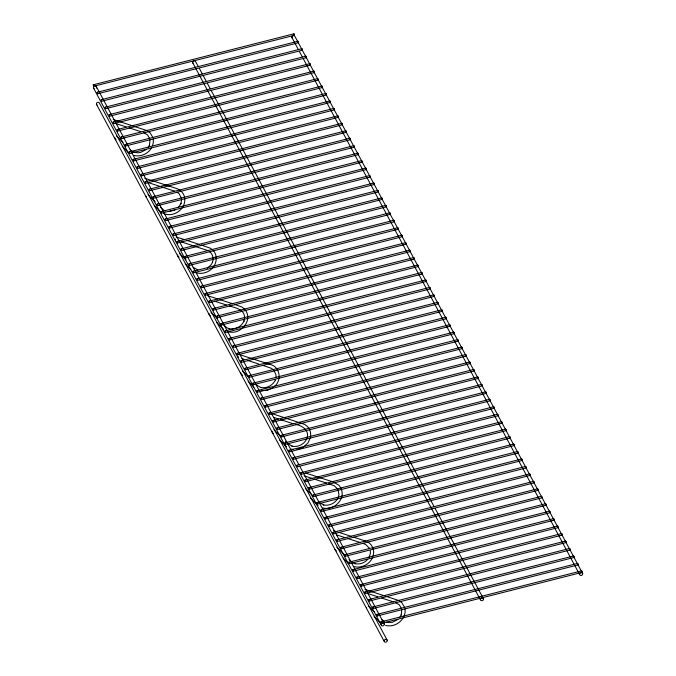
<?xml version="1.0" encoding="UTF-8"?>
<svg xmlns="http://www.w3.org/2000/svg" width="676" height="676" viewBox="0 0 676 676"><rect width="100%" height="100%" fill="white"/><g stroke="black" fill="none" stroke-linecap="round" stroke-linejoin="round"><path stroke-width="1.01" d="M114.802 137.532L114.7 138.335L116.086 139.788M146.168 197.071L146.269 196.268M177.737 255.013L177.636 255.815L179.022 257.269M209.205 313.748L209.104 314.551L210.489 316.005M240.673 372.493L240.571 373.296L242.65 375.467M272.141 431.229L272.039 432.032L273.425 433.485M303.507 490.776L303.608 489.973M366.443 608.256L366.544 607.454M339.927 541.239L384.298 624.075L384.019 625.215L382.979 625.917L381.779 625.782L381.137 624.886L93.423 87.829L93.702 86.697L94.75 85.996L95.941 86.131L96.592 87.027L299.037 464.919M96.313 88.159L96.592 87.027M96.381 104.112L96.66 102.98L97.707 102.27L98.899 102.414L99.549 103.31L387.264 640.358L386.985 641.499L385.937 642.2L384.745 642.065L384.095 641.169L96.381 104.112L97.031 105.008M152.497 145.779L153.359 142.298L153.232 138.825M435.15 508.58L483.517 598.86L483.239 599.992L482.191 600.702L480.999 600.567L480.349 599.663L192.635 62.614L192.922 61.482L193.961 60.772L195.153 60.908L198.296 66.459M298.336 49.5L291.855 37.4L292.133 36.267L293.173 35.558L294.373 35.693L295.015 36.588L582.729 573.645L582.45 574.777L581.402 575.487L580.211 575.344L579.56 574.448L303.321 58.804M244.543 318.548L243.875 321.252L244.053 320.872C241.704 326.626 235.062 330.099 228.995 328.705L229.426 328.773L226.84 327.759L223.181 324.556M307.031 437.828C309.701 430.266 301.716 425.212 295.209 424.393M310.267 437.735L307.943 443.017L303.118 447.301M338.279 497.477L338.946 494.773L338 489.568M372.991 556.086C374.918 550.839 372.535 544.628 367.668 541.915M381.137 624.886L381.416 623.754L382.455 623.044L383.655 623.179L384.298 624.075M384.095 641.169L384.374 640.028L385.413 639.327L386.613 639.462L387.264 640.358M480.349 599.663L480.628 598.53L481.667 597.829L482.867 597.964L483.517 598.86M579.56 574.448L579.839 573.316L580.887 572.614L582.078 572.749L582.729 573.645M275.343 379.996L275.521 379.608C273.172 385.362 266.53 388.844 260.463 387.449L260.894 387.517L256.103 384.813M306.811 438.732L306.988 438.352C304.639 444.107 297.998 447.58 291.931 446.185L292.362 446.253L287.57 443.549M148.213 147.284L149.649 144.647L149.472 145.036L150.038 139.636M151.458 147.74C148.281 153.942 140.583 157.094 133.882 155.472M213.54 266.792C217.072 261.975 217.418 254.767 213.084 250.314M338.456 497.088C336.107 502.843 329.465 506.324 323.398 504.93L323.829 504.997L319.773 502.851M368.969 557.582L370.414 553.509L370.321 550.813M372.603 557.345C369.738 564.401 361.525 568.491 354.156 566.649M399.955 617.205L401.392 614.568L401.214 614.957L401.789 609.558M178.287 207.532L181.117 203.391L180.94 203.772L181.54 199.276M212.915 267.476C209.188 272.225 202.665 274.329 196.817 272.952M274.6 386.309C282.036 380.242 280.118 366.468 270.087 364.44L239.076 354.461M367.795 559.221C364.761 562.973 359.556 564.688 354.866 563.666L355.297 563.733L352.711 562.719M146.126 149.557L140.608 152.421L137.558 152.827L133.299 151.88M207.329 268.203L211.149 264.764L212.585 262.127L212.408 262.516C213.946 258.621 212.822 253.661 209.154 251.379M273.205 387.517L267.383 390.424L261.071 390.601M397.868 619.47L392.359 622.342L386.334 622.41L386.765 622.469M174.999 210.05L169.025 211.563M302.349 447.825L297.026 449.405M93.271 84.804L293.942 33.8L294.204 34.299L294.39 35.313L93.626 86.274L93.271 84.804L93.626 86.274M97.268 92.266L297.939 41.261L298.2 41.751L298.386 42.765L97.716 93.77L97.268 92.266L97.716 93.77M101.265 99.718L301.927 48.714L302.197 49.213L302.383 50.227L101.713 101.231L101.265 99.718L101.713 101.231M105.262 107.18L305.924 56.176L306.194 56.674L306.372 57.688L105.709 108.692L105.262 107.18L105.709 108.692M109.259 114.641L309.921 63.637L310.191 64.127L310.368 65.149L109.706 116.154L109.259 114.641L109.706 116.154M113.255 122.102L313.918 71.098L314.179 71.588L314.365 72.602L113.703 123.607L113.255 122.102L113.703 123.607M117.252 129.555L317.914 78.551L318.176 79.05L318.362 80.064L117.7 131.068L117.252 129.555L117.7 131.068M121.241 137.017L321.911 86.013L322.173 86.511L322.359 87.525L121.697 138.529L121.241 137.017L121.697 138.529M125.237 144.478L325.908 93.474L326.17 93.964L326.356 94.986L125.694 145.982L125.237 144.478L125.694 145.982M129.234 151.931L329.905 100.935L330.167 101.425L330.353 102.439L129.682 153.444L129.234 151.931L129.682 153.444M133.231 159.392L333.902 108.388L334.164 108.887L334.35 109.901L133.679 160.905L133.231 159.392L133.679 160.905M137.228 166.854L337.89 115.849L338.161 116.348L338.346 117.362L137.676 168.366L137.228 166.854L137.676 168.366M141.225 174.315L341.887 123.311L342.157 123.801L342.343 124.815L141.673 175.819L141.225 174.315L141.673 175.819M145.222 181.768L345.884 130.764L346.154 131.262L346.332 132.276L145.67 183.28L145.222 181.768L145.67 183.28M149.219 189.229L349.881 138.225L350.143 138.724L350.329 139.738L149.666 190.742L149.219 189.229L149.666 190.742M153.215 196.691L353.878 145.686L354.139 146.177L354.325 147.199L153.663 198.203L153.215 196.691L153.663 198.203M157.204 204.152L357.874 153.148L358.136 153.638L358.322 154.652L157.66 205.656L157.204 204.152L157.66 205.656M161.201 211.605L361.871 160.601L362.133 161.099L362.319 162.113L161.657 213.117L161.201 211.605L161.657 213.117M165.197 219.066L365.868 168.062L366.13 168.561L366.316 169.575L165.645 220.579L165.197 219.066L165.645 220.579M169.194 226.528L369.865 175.523L370.127 176.013L370.313 177.036L169.642 228.032L169.194 226.528L169.642 228.032M173.191 233.98L373.853 182.985L374.124 183.475L374.31 184.489L173.639 235.493L173.191 233.98L173.639 235.493M177.188 241.442L377.85 190.438L378.121 190.936L378.306 191.95L177.636 242.954L177.188 241.442L177.636 242.954M181.185 248.903L381.847 197.899L382.117 198.398L382.295 199.412L181.633 250.416L181.185 248.903L181.633 250.416M185.182 256.365L385.844 205.36L386.114 205.85L386.292 206.873L185.63 257.869L185.182 256.365L185.63 257.869M189.179 263.817L389.841 212.813L390.103 213.312L390.289 214.326L189.626 265.33L189.179 263.817L189.626 265.33M193.175 271.279L393.838 220.275L394.1 220.773L394.285 221.787L193.623 272.791L193.175 271.279L193.623 272.791M197.164 278.74L397.834 227.736L398.096 228.226L398.282 229.249L197.62 280.253L197.164 278.74L197.62 280.253M201.161 286.201L401.831 235.197L402.093 235.687L402.279 236.701L201.617 287.706L201.161 286.201L201.617 287.706M205.158 293.654L405.828 242.65L406.09 243.149L406.276 244.163L205.605 295.167L205.158 293.654L205.605 295.167M209.154 301.116L409.825 250.112L410.087 250.61L410.273 251.624L209.602 302.628L209.154 301.116L209.602 302.628M213.151 308.577L413.813 257.573L414.084 258.063L414.27 259.085L213.599 310.081L213.151 308.577L213.599 310.081M217.148 316.03L417.81 265.034L418.081 265.524L418.267 266.538L217.596 317.543L217.148 316.03L217.596 317.543M221.145 323.491L421.807 272.487L422.077 272.986L422.255 274L221.593 325.004L221.145 323.491L221.593 325.004M225.142 330.953L425.804 279.949L426.066 280.447L426.252 281.461L225.59 332.465L225.142 330.953L225.59 332.465M229.139 338.414L429.801 287.41L430.063 287.9L430.249 288.922L229.586 339.918L229.139 338.414L229.586 339.918M233.127 345.867L433.798 294.871L434.06 295.361L434.245 296.375L233.583 347.38L233.127 345.867L233.583 347.38M237.124 353.328L437.795 302.324L438.056 302.823L438.242 303.837L237.58 354.841L237.124 353.328L237.58 354.841M241.121 360.79L441.791 309.785L442.053 310.276L442.239 311.298L241.569 362.302L241.121 360.79L241.569 362.302M245.118 368.251L445.788 317.247L446.05 317.737L446.236 318.751L245.565 369.755L245.118 368.251L245.565 369.755M249.114 375.704L449.777 324.7L450.047 325.198L450.233 326.212L249.562 377.216L249.114 375.704L249.562 377.216M253.111 383.165L453.773 332.161L454.044 332.66L454.23 333.674L253.559 384.678L253.111 383.165L253.559 384.678M257.108 390.627L457.77 339.622L458.041 340.113L458.218 341.135L257.556 392.131L257.108 390.627L257.556 392.131M261.105 398.079L461.767 347.084L462.038 347.574L462.215 348.588L261.553 399.592L261.105 398.079L261.553 399.592M265.102 405.541L465.764 354.537L466.026 355.035L466.212 356.049L265.55 407.053L265.102 405.541L265.55 407.053M269.099 413.002L469.761 361.998L470.023 362.497L470.209 363.511L269.547 414.515L269.099 413.002L269.547 414.515M273.087 420.464L473.758 369.459L474.02 369.949L474.206 370.972L273.543 421.968L273.087 420.464L273.543 421.968M277.084 427.916L477.755 376.921L478.017 377.411L478.202 378.425L277.54 429.429L277.084 427.916L277.54 429.429M281.081 435.378L481.751 384.374L482.013 384.872L482.199 385.886L281.529 436.89L281.081 435.378L281.529 436.89M285.078 442.839L485.748 391.835L486.01 392.325L486.196 393.347L285.525 444.352L285.078 442.839L285.525 444.352M289.075 450.3L489.737 399.296L490.007 399.786L490.193 400.8L289.522 451.805L289.075 450.3L289.522 451.805M293.071 457.753L493.733 406.749L494.004 407.248L494.19 408.262L293.519 459.266L293.071 457.753L293.519 459.266M297.068 465.215L497.73 414.211L498.001 414.709L498.178 415.723L297.516 466.727L297.068 465.215L297.516 466.727M301.065 472.676L501.727 421.672L501.989 422.162L502.175 423.184L301.513 474.18L301.065 472.676L301.513 474.18M305.062 480.129L505.724 429.133L505.986 429.623L506.172 430.637L305.51 481.642L305.062 480.129L305.51 481.642M309.05 487.59L509.721 436.586L509.983 437.085L510.169 438.099L309.507 489.103L309.05 487.59L309.507 489.103M313.047 495.052L513.718 444.048L513.98 444.546L514.166 445.56L313.503 496.564L313.047 495.052L313.503 496.564M317.044 502.513L517.715 451.509L517.977 451.999L518.162 453.021L317.492 504.017L317.044 502.513L317.492 504.017M321.041 509.966L521.711 458.97L521.973 459.46L522.159 460.474L321.489 511.478L321.041 509.966L321.489 511.478M325.038 517.427L525.7 466.423L525.97 466.922L526.156 467.936L325.486 518.94L325.038 517.427L325.486 518.94M329.035 524.889L529.697 473.884L529.967 474.383L530.153 475.397L329.482 526.401L329.035 524.889L329.482 526.401M333.031 532.35L533.694 481.346L533.964 481.836L534.141 482.85L333.479 533.854L333.031 532.35L333.479 533.854M337.028 539.803L537.69 488.799L537.952 489.297L538.138 490.311L337.476 541.315L337.028 539.803L337.476 541.315M341.025 547.264L541.687 496.26L541.949 496.759L542.135 497.773L341.473 548.777L341.025 547.264L341.473 548.777M345.022 554.726L545.684 503.721L545.946 504.212L546.132 505.234L345.47 556.238L345.022 554.726L345.47 556.238M349.01 562.178L549.681 511.183L549.943 511.673L550.129 512.687L349.467 563.691L349.01 562.178L349.467 563.691M353.007 569.64L553.678 518.636L553.94 519.134L554.126 520.148L353.455 571.152L353.007 569.64L353.455 571.152M357.004 577.101L557.675 526.097L557.937 526.596L558.122 527.61L357.452 578.614L357.004 577.101L357.452 578.614M361.001 584.563L561.672 533.558L561.933 534.048L562.119 535.071L361.449 586.067L361.001 584.563L361.449 586.067M364.998 592.015L565.66 541.02L565.93 541.51L566.116 542.524L365.446 593.528L364.998 592.015L365.446 593.528M368.995 599.477L569.657 548.473L569.927 548.971L570.105 549.985L369.442 600.989L368.995 599.477L369.442 600.989M372.991 606.938L573.654 555.934L573.924 556.433L574.101 557.447L373.439 608.451L372.991 606.938L373.439 608.451M376.988 614.399L577.65 563.395L577.912 563.885L578.098 564.899L377.436 615.904L376.988 614.399L377.436 615.904M380.985 621.852L581.647 570.848L581.909 571.347L582.095 572.361L381.433 623.365L380.985 621.852L381.433 623.365M293.426 449.439L291.221 449.168M197.527 269.969L197.958 270.037L193.167 267.333M228.285 331.688C240.225 335.516 253.669 320.23 245.05 309.743M322.689 507.913C333.378 511.064 345.74 499.648 341.219 488.841M385.624 625.393C395.511 628.131 406.665 619.106 404.983 608.746M113.196 119.5L147.393 130.73M144.672 178.236L175.684 188.224C180.146 189.373 183.804 192.998 184.7 197.561M176.14 236.98L184.48 239.617M207.608 295.716L217.917 298.995M333.479 530.677L336.893 531.716M364.947 589.421L399.144 600.651M116.568 136.037L122.99 142.281M148.036 194.773L155.184 201.778M179.503 253.517L185.925 259.761M210.971 312.253L217.393 318.497M242.439 370.997L248.143 376.481M273.907 429.733L280.329 435.978M305.375 488.478L311.078 493.962M336.842 547.214L343.991 554.219M368.31 605.958L374.732 612.202M116.247 123.683L126.074 126.868M129.023 127.823L140.819 131.651M147.714 182.427L159.511 186.246M161.48 186.88L174.247 191.029M186.449 240.25L199.268 244.408M201.237 245.05L210.329 248.21L212.399 249.79M181.151 241.805L207.54 250.475M219.894 299.637L232.705 303.786M234.673 304.428L241.797 306.955L244.551 309.059M214.588 301.175L226.375 305.003M229.325 305.958C235.273 307.681 244.889 309.54 244.509 317.652M242.126 358.643L244.087 359.286M248.016 360.553L258.832 364.06M262.761 365.336L271.38 368.319L273.518 369.949M271 413.281L304.732 424.435L307.487 426.539L308.983 428.609M273.594 417.388L278.504 418.976M280.472 419.61L293.24 423.759M305.425 472.98L333.023 481.92M304.073 475.803L311.94 478.355M313.901 478.988L326.677 483.129M328.646 483.771L334.316 485.799L337.485 488.858M338.87 532.358L351.681 536.507M353.649 537.15L366.079 541.29M336.53 534.868L345.368 537.733M347.337 538.366L360.114 542.507M367.998 593.604L377.825 596.79M381.754 598.066L393.542 601.885M298.386 42.765L297.939 41.261M302.383 50.227L301.927 48.714M306.372 57.688L305.924 56.176M310.368 65.149L309.921 63.637M314.365 72.602L313.918 71.098M318.362 80.064L318.1 79.574M322.359 87.525L321.911 86.013M326.356 94.986L325.908 93.474M334.257 109.867L333.902 108.388M338.346 117.362L337.89 115.849M342.343 124.815L341.887 123.311M346.332 132.276L345.884 130.764M350.329 139.738L349.881 138.225M354.325 147.199L353.878 145.686M358.229 154.618L357.874 153.148M362.319 162.113L362.057 161.623M366.316 169.575L366.054 169.076M370.313 177.036L370.042 176.537M374.31 184.489L373.853 182.985M378.306 191.95L377.85 190.438M382.202 199.369L381.847 197.899M386.292 206.873L385.844 205.36M390.289 214.326L389.841 212.813M394.285 221.787L393.838 220.275M398.282 229.249L397.834 227.736M402.279 236.701L401.831 235.197M406.276 244.163L406.006 243.673M410.273 251.624L410.002 251.126M414.27 259.085L413.813 257.573M418.267 266.538L417.81 265.034M422.255 274L421.807 272.487M426.252 281.461L425.804 279.949M430.249 288.922L429.801 287.41M434.245 296.375L433.798 294.871M438.242 303.837L437.795 302.324M442.239 311.298L441.791 309.785M446.236 318.751L445.788 317.247M450.233 326.212L449.777 324.7M454.23 333.674L453.773 332.161M458.218 341.135L457.77 339.622M466.212 356.049L465.764 354.537M470.209 363.511L469.761 361.998M474.206 370.972L473.758 369.459M478.202 378.425L477.755 376.921M482.199 385.886L481.751 384.374M486.196 393.347L485.748 391.835M490.193 400.8L489.737 399.296M494.19 408.262L493.733 406.749M498.178 415.723L497.916 415.225M502.175 423.184L501.913 422.686M506.172 430.637L505.724 429.133M510.169 438.099L509.721 436.586M514.166 445.56L513.718 444.048M518.162 453.021L517.715 451.509M522.159 460.474L521.711 458.97M526.156 467.936L525.7 466.423M530.153 475.397L529.697 473.884M534.141 482.85L533.694 481.346M538.138 490.311L537.69 488.799M542.135 497.773L541.873 497.274M546.039 505.192L545.684 503.721M550.129 512.687L549.681 511.183M558.122 527.61L557.675 526.097M562.119 535.071L561.672 533.558M566.116 542.524L565.66 541.02M570.012 549.951L569.657 548.473M574.101 557.447L573.654 555.934M578.098 564.899L577.65 563.395M582.095 572.361L581.647 570.848M143.692 132.64L147.647 134.989L149.759 138.8M165.628 210.954L163.905 210.278L160.246 207.076M163.685 213.557C173.369 217.875 185.984 209.112 184.734 198.431M333.817 482.233L338.955 485.275L340.949 488.038M363.063 543.462L365.784 544.535L369.468 548.312M395.435 602.561L399.389 604.91L401.502 608.721M148.086 131.262L150.148 132.834L152.691 137.211M130.231 149.852L132.437 151.542M176.977 192.094L179.115 193.725L181.506 198.372M160.677 211.875L154.483 205.774M223.612 329.356L216.726 322.528M286.548 446.836L279.661 440.008M318.016 505.58L310.436 498.026M351.976 562.153L349.061 559.517M399.829 601.175L401.89 602.755L404.434 607.132M381.974 619.774L384.179 621.464M122.322 146.312L127.874 152.117M185.258 263.792L190.809 269.597M248.193 381.272L253.745 387.078M285.399 441.276L286.844 442.797M334.975 549.512L336.361 550.965M343.298 558.215L348.148 563.294M374.073 616.233L379.616 622.03M291.855 37.4L292.497 38.295M192.635 62.614L193.285 63.51M93.423 87.829L94.074 88.725M274.034 370.659L275.918 374.597L276.011 377.292M299.333 51.359L302.324 56.945M199.293 68.327L202.285 73.912M203.282 75.771L206.273 81.357M207.27 83.216L210.261 88.801M211.267 90.66L430.164 499.268M431.161 501.127L434.153 506.713M300.034 466.778L338.93 539.38M294.297 35.27L293.942 33.8M309.481 429.294L310.58 432.522L310.698 435.995M553.864 519.658L553.678 518.636M461.953 348.098L461.767 347.084M330.091 101.949L329.905 100.935M238.121 356.463L238.189 357.367M175.185 238.983L175.253 239.887"/></g></svg>
